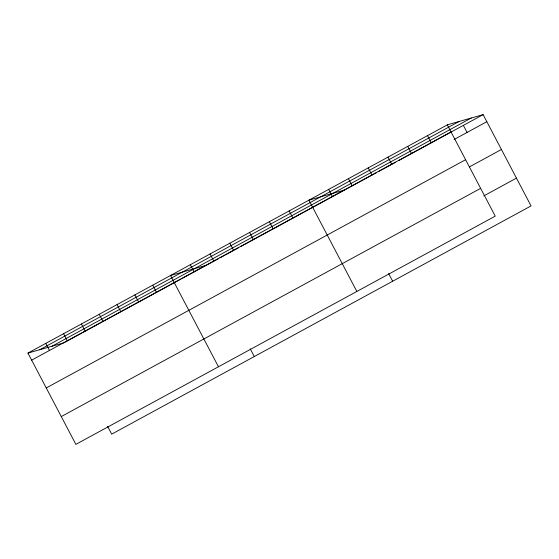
<?xml version="1.0" encoding="UTF-8"?>
<svg xmlns="http://www.w3.org/2000/svg" width="559" height="559" viewBox="0 0 559 559"><rect width="100%" height="100%" fill="white"/><g stroke="black" fill="none" stroke-linecap="round" stroke-linejoin="round"><path stroke-width="0.84" d="M447.305 124.853L495.232 216.137L75.877 444.37L27.95 353.085L447.305 124.853L483.123 114.63L531.05 205.915L111.695 434.147L107.642 426.426M39.773 349.71L459.128 121.478M51.945 346.238L471.307 118.005M31.66 360.15L451.015 131.917M81.593 333.164L63.768 342.863L27.95 353.085M82.334 332.759L169.964 285.069M170.705 284.664L181.102 279.004M182.583 278.193L188.53 274.965M189.27 274.56L218.513 258.642M220.036 257.818L225.361 254.918M226.122 254.506L238.288 247.882M240.566 246.638L245.89 243.745M246.652 243.333L376.675 172.563M378.191 171.739L383.516 168.839M384.278 168.427L395.681 162.222M398.728 160.566L483.123 114.63M454.139 139.484L486.833 121.694M46.25 387.939L465.605 159.706M469.49 166.868L501.423 149.484M61.28 416.574L480.642 188.348M483.766 195.916L516.46 178.118M344.735 189.948L308.917 200.171L356.845 291.456M206.348 265.266L170.53 275.489L218.457 366.774M463.355 125.391L467.065 132.448M427.537 135.613L431.248 142.678M407.77 146.374L411.473 153.439M387.995 157.135L391.705 164.192M368.227 167.896L371.938 174.953M348.46 178.649L352.163 185.714M388.61 273.512L392.663 281.226M328.692 189.41L332.395 196.475M289.15 210.932L292.86 217.996M269.382 221.692L273.085 228.75M249.607 232.453L253.318 239.511M229.84 243.207L233.55 250.271M210.072 253.968L213.776 261.032M250.222 348.823L254.275 356.544M190.305 264.728L194.008 271.793M152.712 285.188L156.415 292.252M134.887 294.886L138.59 301.951M117.062 304.585L120.772 311.649M99.243 314.291L102.947 321.348M81.418 323.989L85.129 331.047M63.593 333.688L67.304 340.752M45.775 343.387L49.478 350.451"/></g></svg>
